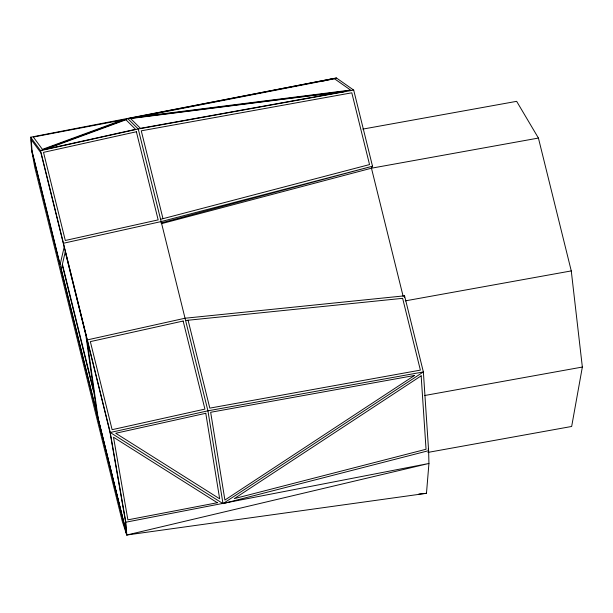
<?xml version="1.0" encoding="UTF-8"?>
<svg xmlns="http://www.w3.org/2000/svg" width="613" height="613" viewBox="0 0 613 613"><rect width="100%" height="100%" fill="white"/><g stroke="black" fill="none" stroke-linecap="round" stroke-linejoin="round"><path stroke-width="0.92" d="M404.473 297.566L404.557 295.826L185.042 318.231L87.33 339.901M403.162 296.408L371.463 168.2L372.512 166.215L353.693 90.103L336.468 77.989L30.65 137.212L31.608 150.024L34.872 167.732L122.316 521.41L126.799 535.011L426.472 493.319L428.939 463.466L428.617 450.67L423.376 371.938L404.557 295.826M362.827 129.105L516.652 101.337L538.421 138.063L571.27 270.915L582.35 367.049L571.661 426.464L427.905 452.409M161.663 221.446L161.02 222.94L372.512 166.215L161.142 221.584L63.43 243.254M161.418 223.691L371.463 168.2L538.421 138.063M160.897 219.224L369.539 164.575L351.801 92.816L141.266 130.822L162.989 218.672M322.599 81.115L336.468 77.989M333.756 78.472L127.803 118.631L40.542 150.66L30.65 137.212M98.18 418.587L86.732 338.161L109.972 432.142L125.297 520.199L126.163 531.785L61.246 269.207L62.242 264.923L94.233 394.335L97.023 413.921L126.799 535.011L125.834 522.207L428.939 463.466L126.799 535.011L31.608 150.024M405.247 300.883L571.27 270.915M424.771 395.492L582.35 367.049M186.16 320.438L402.634 298.339L420.38 370.122L209.815 408.128L188.084 320.239M418.84 494.024L426.472 493.319M428.158 448.831L428.617 450.67L222.994 503.618L110.225 432.494L40.542 150.66L138.247 128.991L353.693 90.103L127.803 118.631L138.247 128.991L207.93 410.825L222.994 503.618L423.376 371.938L207.93 410.825L110.225 432.494L125.834 522.207M64.763 249.223L86.134 335.648L85.927 334.238M64.196 246.978L60.105 264.617L32.083 151.288L31.209 139.657L40.925 152.859L64.196 246.978M65.254 251.866L62.388 264.211L93.797 391.247L85.782 334.897L65.254 251.866M414.434 375.501L224.91 500.047L210.665 412.281L414.434 375.501M421.162 375.838L234.304 498.63L426.043 449.26L421.162 375.838M122.508 119.979L42.42 149.38L33.34 137.036L122.508 119.979M125.941 119.78L45.546 149.288L135.565 129.328L125.941 119.78M136.377 131.764L43.515 152.361L65.307 240.472L158.162 219.883L136.377 131.764M183.149 321.036L90.341 341.617L112.118 429.682L204.918 409.109L183.149 321.036M205.784 413.292L115.734 433.261L219.661 498.806L205.784 413.292M334.491 78.763L139.58 116.731L350.582 90.08L334.491 78.763M217.339 502.729L127.887 519.847L113.512 437.245L217.339 502.729M344.222 91.567L140.461 128.339L130.584 118.539L344.222 91.567"/></g></svg>
